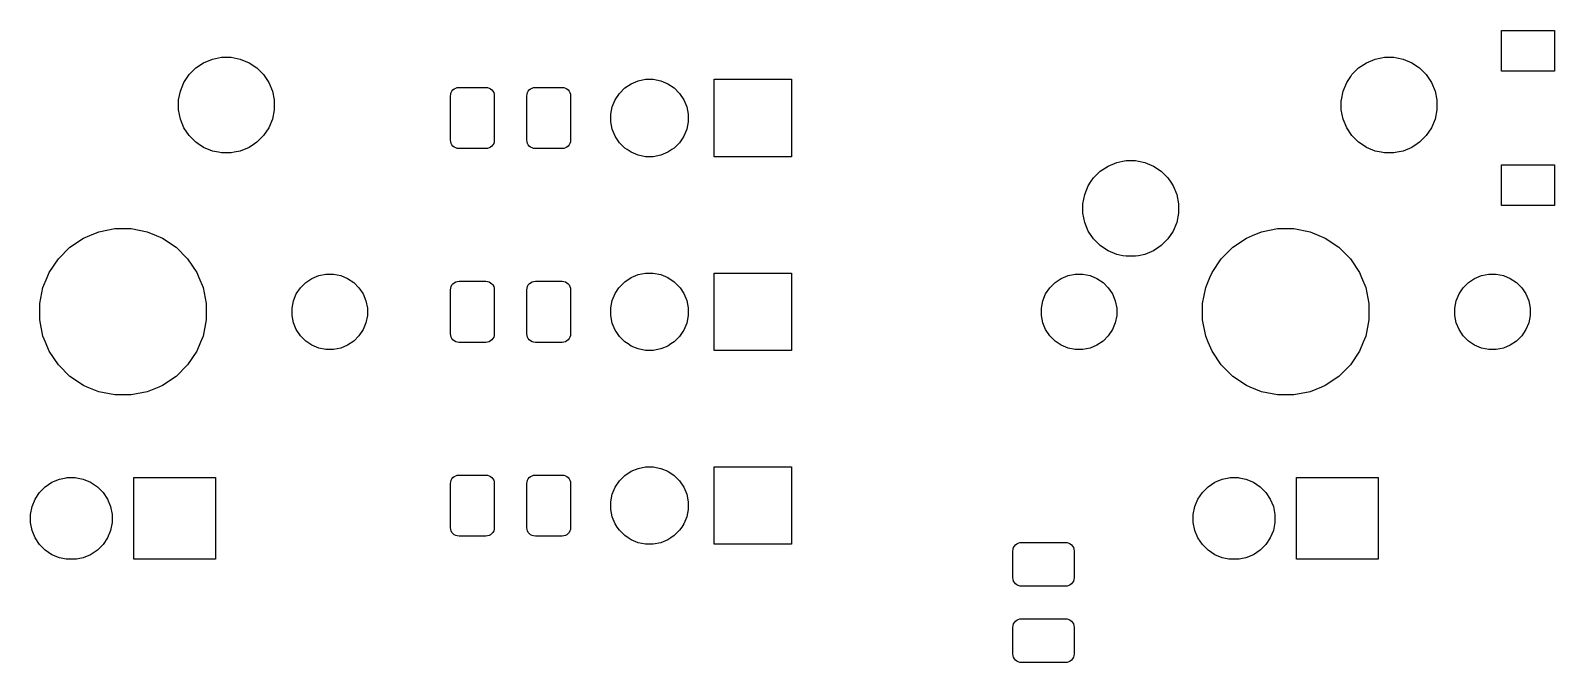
# Model space of a CAD drawing. Extents: x -9 to 373, y -109 to 9.
# Drawn here: x 335.86 to 373.32, y -8.62 to 6.91 of the extents above; entities that cross this region are included whole.
import ezdxf

# ---------------------------------------------------------------- set-up
doc = ezdxf.new("R2010")
doc.units = 0
doc.layers.add('BLACK', color=7, linetype='CONTINUOUS')

msp = doc.modelspace()

# ---------------------------------------------------------------- linework, layer by layer
at = {"layer": 'BLACK', "linetype": 'CONTINUOUS'}
for p, q in [((372.015, 5.9115), (372.015, 6.9135)), ((372.015, 6.9135), (373.317, 6.9135)), ((373.317, 6.9135), (373.317, 5.9115)), ((339.764, 5.82965), (339.928, 5.99346)), ((339.928, 5.99346), (340.12, 6.12216)), ((340.12, 6.12216), (340.334, 6.21081)), ((340.12, 6.12216), (340.12, 6.12216)), ((340.334, 6.21081), (340.486, 6.24094)), ((340.486, 6.24094), (340.562, 6.256)), ((340.562, 6.256), (340.793, 6.256)), ((340.793, 6.256), (340.869, 6.24094)), ((340.869, 6.24094), (341.021, 6.21081)), ((341.021, 6.21081), (341.235, 6.12216)), ((341.235, 6.12216), (341.235, 6.12216)), ((341.235, 6.12216), (341.427, 5.99346)), ((341.427, 5.99346), (341.591, 5.82965)), ((368.339, 5.82965), (368.503, 5.99346)), ((368.503, 5.99346), (368.695, 6.12216)), ((368.695, 6.12216), (368.909, 6.21081)), ((368.695, 6.12216), (368.695, 6.12216)), ((368.909, 6.21081), (369.061, 6.24094)), ((369.061, 6.24094), (369.137, 6.256)), ((369.137, 6.256), (369.368, 6.256)), ((369.368, 6.256), (369.444, 6.24094)), ((369.444, 6.24094), (369.596, 6.21081)), ((369.596, 6.21081), (369.81, 6.12216)), ((369.81, 6.12216), (369.81, 6.12216)), ((369.81, 6.12216), (370.002, 5.99346)), ((370.002, 5.99346), (370.166, 5.82965)), ((339.547, 5.42303), (339.635, 5.63704)), ((339.635, 5.63704), (339.734, 5.78479)), ((339.734, 5.78479), (339.764, 5.82965)), ((341.591, 5.82965), (341.621, 5.78479)), ((341.621, 5.78479), (341.72, 5.63704)), ((341.72, 5.63704), (341.808, 5.42303)), ((350.625, 5.60527), (350.798, 5.67695)), ((350.798, 5.67695), (350.982, 5.7135)), ((350.982, 5.7135), (351.169, 5.7135)), ((351.169, 5.7135), (351.353, 5.67695)), ((351.353, 5.67695), (351.526, 5.60527)), ((352.665, 3.8115), (352.665, 5.7135)), ((352.665, 5.7135), (354.567, 5.7135)), ((354.567, 5.7135), (354.567, 3.8115)), ((368.122, 5.42303), (368.21, 5.63704)), ((368.21, 5.63704), (368.309, 5.78479)), ((368.309, 5.78479), (368.339, 5.82965)), ((370.166, 5.82965), (370.196, 5.78479)), ((370.196, 5.78479), (370.295, 5.63704)), ((370.295, 5.63704), (370.383, 5.42303)), ((373.317, 5.9115), (372.015, 5.9115)), ((339.505, 5.21297), (339.547, 5.42302)), ((339.547, 5.42302), (339.547, 5.42303)), ((341.808, 5.42303), (341.808, 5.42302)), ((341.808, 5.42302), (341.85, 5.21297)), ((346.186, 5.30061), (346.191, 5.34697)), ((346.186, 4.22439), (346.186, 5.30061)), ((346.191, 5.34697), (346.203, 5.38564)), ((346.203, 5.38564), (346.222, 5.42128)), ((346.222, 5.42128), (346.247, 5.45252)), ((346.247, 5.45252), (346.279, 5.47815)), ((346.279, 5.47815), (346.314, 5.4972)), ((346.314, 5.4972), (346.353, 5.50894)), ((346.353, 5.50894), (346.399, 5.5135)), ((346.399, 5.5135), (347.051, 5.5135)), ((347.051, 5.5135), (347.097, 5.50894)), ((347.097, 5.50894), (347.136, 5.4972)), ((347.136, 5.4972), (347.171, 5.47815)), ((347.171, 5.47815), (347.203, 5.45252)), ((347.203, 5.45252), (347.228, 5.42128)), ((347.228, 5.42128), (347.247, 5.38564)), ((347.247, 5.38564), (347.259, 5.34697)), ((347.259, 5.34697), (347.263, 5.30061)), ((347.263, 5.30061), (347.263, 4.22439)), ((348.061, 5.30061), (348.066, 5.34697)), ((348.061, 4.22439), (348.061, 5.30061)), ((348.066, 5.34697), (348.078, 5.38564)), ((348.078, 5.38564), (348.097, 5.42128)), ((348.097, 5.42128), (348.122, 5.45252)), ((348.122, 5.45252), (348.154, 5.47815)), ((348.154, 5.47815), (348.189, 5.4972)), ((348.189, 5.4972), (348.228, 5.50894)), ((348.228, 5.50894), (348.274, 5.5135)), ((348.274, 5.5135), (348.926, 5.5135)), ((348.926, 5.5135), (348.972, 5.50894)), ((348.972, 5.50894), (349.011, 5.4972)), ((349.011, 5.4972), (349.046, 5.47815)), ((349.046, 5.47815), (349.078, 5.45252)), ((349.078, 5.45252), (349.103, 5.42128)), ((349.103, 5.42128), (349.122, 5.38564)), ((349.122, 5.38564), (349.134, 5.34697)), ((349.134, 5.34697), (349.138, 5.30061)), ((349.138, 5.30061), (349.138, 4.22439)), ((350.233, 5.21297), (350.337, 5.36872)), ((350.337, 5.36873), (350.469, 5.50119)), ((350.337, 5.36872), (350.337, 5.36873)), ((350.469, 5.50119), (350.625, 5.60527)), ((350.625, 5.60527), (350.625, 5.60527)), ((351.526, 5.60527), (351.526, 5.60527)), ((351.526, 5.60527), (351.682, 5.50119)), ((351.682, 5.50119), (351.814, 5.36873)), ((351.814, 5.36873), (351.814, 5.36872)), ((351.814, 5.36872), (351.918, 5.21297)), ((368.08, 5.21297), (368.122, 5.42302)), ((368.122, 5.42302), (368.122, 5.42303)), ((370.383, 5.42303), (370.383, 5.42302)), ((370.383, 5.42302), (370.425, 5.21297)), ((339.501, 5.19583), (339.505, 5.21297)), ((339.501, 4.96417), (339.501, 5.19583)), ((339.547, 4.73697), (339.501, 4.96417)), ((341.853, 4.96417), (341.808, 4.73697)), ((341.85, 5.21297), (341.853, 5.19583)), ((341.853, 5.19583), (341.853, 4.96417)), ((350.125, 4.85617), (350.161, 5.03989)), ((350.161, 5.03989), (350.233, 5.21297)), ((351.918, 5.21297), (351.99, 5.03989)), ((351.99, 5.03989), (352.027, 4.85617)), ((368.077, 5.19583), (368.08, 5.21297)), ((368.077, 4.96417), (368.077, 5.19583)), ((368.122, 4.73697), (368.077, 4.96417)), ((370.428, 4.96417), (370.383, 4.73697)), ((370.425, 5.21297), (370.428, 5.19583)), ((370.428, 5.19583), (370.428, 4.96417)), ((339.635, 4.52295), (339.547, 4.73697)), ((339.764, 4.33035), (339.635, 4.52295)), ((339.635, 4.52295), (339.635, 4.52295)), ((341.72, 4.52295), (341.591, 4.33035)), ((341.808, 4.73697), (341.72, 4.52295)), ((341.72, 4.52295), (341.72, 4.52295)), ((350.125, 4.66883), (350.125, 4.85617)), ((350.161, 4.4851), (350.125, 4.66883)), ((352.027, 4.66883), (351.99, 4.4851)), ((352.027, 4.85617), (352.027, 4.66883)), ((368.21, 4.52295), (368.122, 4.73697)), ((368.339, 4.33035), (368.21, 4.52295)), ((368.21, 4.52295), (368.21, 4.52295)), ((370.295, 4.52295), (370.166, 4.33035)), ((370.383, 4.73697), (370.295, 4.52295)), ((370.295, 4.52295), (370.295, 4.52295)), ((339.928, 4.16654), (339.764, 4.33035)), ((339.988, 4.12626), (339.928, 4.16654)), ((340.12, 4.03784), (339.988, 4.12626)), ((341.367, 4.12626), (341.235, 4.03784)), ((341.427, 4.16654), (341.367, 4.12626)), ((341.591, 4.33035), (341.427, 4.16654)), ((346.191, 4.17803), (346.186, 4.22439)), ((346.203, 4.13936), (346.191, 4.17803)), ((346.222, 4.10372), (346.203, 4.13936)), ((347.247, 4.13936), (347.228, 4.10372)), ((347.259, 4.17803), (347.247, 4.13936)), ((347.263, 4.22439), (347.259, 4.17803)), ((348.066, 4.17803), (348.061, 4.22439)), ((348.078, 4.13936), (348.066, 4.17803)), ((348.097, 4.10372), (348.078, 4.13936)), ((349.122, 4.13936), (349.103, 4.10372)), ((349.134, 4.17803), (349.122, 4.13936)), ((349.138, 4.22439), (349.134, 4.17803)), ((350.233, 4.31203), (350.161, 4.4851)), ((350.272, 4.25413), (350.233, 4.31203)), ((350.337, 4.15627), (350.272, 4.25413)), ((350.469, 4.02381), (350.337, 4.15627)), ((351.814, 4.15627), (351.682, 4.02381)), ((351.88, 4.25413), (351.814, 4.15627)), ((351.918, 4.31203), (351.88, 4.25413)), ((351.99, 4.4851), (351.918, 4.31203)), ((368.503, 4.16654), (368.339, 4.33035)), ((368.563, 4.12626), (368.503, 4.16654)), ((368.695, 4.03784), (368.563, 4.12626)), ((369.942, 4.12626), (369.81, 4.03784)), ((370.002, 4.16654), (369.942, 4.12626)), ((370.166, 4.33035), (370.002, 4.16654)), ((340.334, 3.94919), (340.12, 4.03784)), ((340.483, 3.91973), (340.334, 3.94919)), ((340.562, 3.904), (340.483, 3.91973)), ((340.793, 3.904), (340.562, 3.904)), ((340.872, 3.91973), (340.793, 3.904)), ((341.021, 3.94919), (340.872, 3.91973)), ((341.235, 4.03784), (341.021, 3.94919)), ((346.247, 4.07248), (346.222, 4.10372)), ((346.279, 4.04685), (346.247, 4.07248)), ((346.314, 4.0278), (346.279, 4.04685)), ((346.353, 4.01607), (346.314, 4.0278)), ((346.399, 4.0115), (346.353, 4.01607)), ((347.051, 4.0115), (346.399, 4.0115)), ((347.097, 4.01607), (347.051, 4.0115)), ((347.136, 4.0278), (347.097, 4.01607)), ((347.171, 4.04685), (347.136, 4.0278)), ((347.203, 4.07248), (347.171, 4.04685)), ((347.228, 4.10372), (347.203, 4.07248)), ((348.122, 4.07248), (348.097, 4.10372)), ((348.154, 4.04685), (348.122, 4.07248)), ((348.189, 4.0278), (348.154, 4.04685)), ((348.228, 4.01607), (348.189, 4.0278)), ((348.274, 4.0115), (348.228, 4.01607)), ((348.926, 4.0115), (348.274, 4.0115)), ((348.972, 4.01607), (348.926, 4.0115)), ((349.011, 4.0278), (348.972, 4.01607)), ((349.046, 4.04685), (349.011, 4.0278)), ((349.078, 4.07248), (349.046, 4.04685)), ((349.103, 4.10372), (349.078, 4.07248)), ((350.528, 3.98487), (350.469, 4.02381)), ((350.625, 3.91973), (350.528, 3.98487)), ((350.798, 3.84805), (350.625, 3.91973)), ((350.982, 3.8115), (350.798, 3.84805)), ((351.169, 3.8115), (350.982, 3.8115)), ((351.353, 3.84805), (351.169, 3.8115)), ((351.526, 3.91973), (351.353, 3.84805)), ((351.624, 3.98487), (351.526, 3.91973)), ((351.682, 4.02381), (351.624, 3.98487)), ((354.567, 3.8115), (352.665, 3.8115)), ((368.909, 3.94919), (368.695, 4.03784)), ((369.058, 3.91973), (368.909, 3.94919)), ((369.137, 3.904), (369.058, 3.91973)), ((369.368, 3.904), (369.137, 3.904)), ((369.447, 3.91973), (369.368, 3.904)), ((369.596, 3.94919), (369.447, 3.91973)), ((369.81, 4.03784), (369.596, 3.94919)), ((361.989, 3.28965), (362.153, 3.45346)), ((362.153, 3.45346), (362.345, 3.58216)), ((362.345, 3.58216), (362.559, 3.67081)), ((362.345, 3.58216), (362.345, 3.58216)), ((362.559, 3.67081), (362.711, 3.70094)), ((362.711, 3.70094), (362.787, 3.716)), ((362.787, 3.716), (363.018, 3.716)), ((363.018, 3.716), (363.094, 3.70094)), ((363.094, 3.70094), (363.246, 3.67081)), ((363.246, 3.67081), (363.46, 3.58216)), ((363.46, 3.58216), (363.46, 3.58216)), ((363.46, 3.58216), (363.652, 3.45346)), ((363.652, 3.45346), (363.816, 3.28965)), ((372.015, 2.6115), (372.015, 3.6135)), ((372.015, 3.6135), (373.317, 3.6135)), ((373.317, 3.6135), (373.317, 2.6115)), ((361.772, 2.88303), (361.86, 3.09705)), ((361.86, 3.09705), (361.917, 3.1823)), ((361.917, 3.1823), (361.989, 3.28965)), ((363.816, 3.28965), (363.888, 3.1823)), ((363.888, 3.1823), (363.945, 3.09705)), ((363.945, 3.09705), (364.033, 2.88303)), ((361.726, 2.65583), (361.772, 2.88303)), ((361.726, 2.42417), (361.726, 2.65583)), ((364.033, 2.88303), (364.078, 2.65583)), ((364.078, 2.65583), (364.078, 2.42417)), ((361.772, 2.19697), (361.726, 2.42417)), ((364.078, 2.42417), (364.033, 2.19697)), ((373.317, 2.6115), (372.015, 2.6115)), ((337.169, 1.81217), (337.323, 1.87602)), ((337.323, 1.87602), (337.541, 1.96632)), ((337.541, 1.96632), (337.936, 2.0449)), ((337.936, 2.0449), (338.339, 2.0449)), ((338.339, 2.0449), (338.734, 1.96632)), ((338.734, 1.96632), (338.952, 1.87602)), ((338.952, 1.87602), (339.106, 1.81217)), ((361.86, 1.98295), (361.772, 2.19697)), ((361.989, 1.79035), (361.86, 1.98295)), ((361.86, 1.98295), (361.86, 1.98295)), ((363.945, 1.98295), (363.816, 1.79035)), ((364.033, 2.19697), (363.945, 1.98295)), ((363.945, 1.98295), (363.945, 1.98295)), ((365.744, 1.81217), (365.898, 1.87602)), ((365.898, 1.87602), (366.116, 1.96632)), ((366.116, 1.96632), (366.511, 2.0449)), ((366.511, 2.0449), (366.914, 2.0449)), ((366.914, 2.0449), (367.309, 1.96632)), ((367.309, 1.96632), (367.527, 1.87602)), ((367.527, 1.87602), (367.681, 1.81217)), ((336.549, 1.30355), (336.834, 1.58838)), ((336.834, 1.58838), (337.169, 1.81217)), ((339.106, 1.81217), (339.441, 1.58838)), ((339.441, 1.58838), (339.726, 1.30355)), ((362.153, 1.62654), (361.989, 1.79035)), ((362.21, 1.58838), (362.153, 1.62654)), ((362.345, 1.49784), (362.21, 1.58838)), ((363.595, 1.58838), (363.46, 1.49784)), ((363.652, 1.62654), (363.595, 1.58838)), ((363.816, 1.79035), (363.652, 1.62654)), ((365.124, 1.30355), (365.409, 1.58838)), ((365.409, 1.58838), (365.744, 1.81217)), ((367.681, 1.81217), (368.016, 1.58838)), ((368.016, 1.58838), (368.301, 1.30355)), ((336.325, 0.96862), (336.549, 1.30355)), ((339.726, 1.30355), (339.95, 0.96862)), ((362.559, 1.40919), (362.345, 1.49784)), ((362.711, 1.37906), (362.559, 1.40919)), ((362.787, 1.364), (362.711, 1.37906)), ((363.018, 1.364), (362.787, 1.364)), ((363.094, 1.37906), (363.018, 1.364)), ((363.246, 1.40919), (363.094, 1.37906)), ((363.46, 1.49784), (363.246, 1.40919)), ((364.9, 0.96862), (365.124, 1.30355)), ((368.301, 1.30355), (368.525, 0.96862)), ((336.171, 0.59647), (336.273, 0.84277)), ((336.273, 0.84277), (336.325, 0.96862)), ((339.95, 0.96862), (340.002, 0.84277)), ((340.002, 0.84277), (340.104, 0.59647)), ((342.627, 0.71927), (342.779, 0.82061)), ((342.779, 0.82061), (342.947, 0.89041)), ((342.947, 0.89041), (343.126, 0.926)), ((343.126, 0.926), (343.309, 0.926)), ((343.309, 0.926), (343.488, 0.89041)), ((343.488, 0.89041), (343.656, 0.82061)), ((343.656, 0.82061), (343.808, 0.71927)), ((346.353, 0.74643), (346.399, 0.751)), ((346.399, 0.751), (347.051, 0.751)), ((347.051, 0.751), (347.097, 0.74643)), ((348.228, 0.74643), (348.274, 0.751)), ((348.274, 0.751), (348.926, 0.751)), ((348.926, 0.751), (348.972, 0.74643)), ((350.469, 0.73869), (350.625, 0.84276)), ((350.625, 0.84277), (350.798, 0.91445)), ((350.625, 0.84276), (350.625, 0.84277)), ((350.798, 0.91445), (350.982, 0.951)), ((350.982, 0.951), (351.169, 0.951)), ((351.169, 0.951), (351.353, 0.91445)), ((351.353, 0.91445), (351.526, 0.84277)), ((351.526, 0.84277), (351.526, 0.84276)), ((351.526, 0.84276), (351.682, 0.73869)), ((352.665, -0.951), (352.665, 0.951)), ((352.665, 0.951), (354.567, 0.951)), ((354.567, 0.951), (354.567, -0.951)), ((361.042, 0.71927), (361.194, 0.82061)), ((361.194, 0.82061), (361.362, 0.89041)), ((361.362, 0.89041), (361.541, 0.926)), ((361.541, 0.926), (361.724, 0.926)), ((361.724, 0.926), (361.903, 0.89041)), ((361.903, 0.89041), (362.071, 0.82061)), ((362.071, 0.82061), (362.223, 0.71927)), ((364.746, 0.59647), (364.848, 0.84277)), ((364.848, 0.84277), (364.9, 0.96862)), ((368.525, 0.96862), (368.577, 0.84277)), ((368.577, 0.84277), (368.679, 0.59647)), ((371.202, 0.71927), (371.354, 0.82061)), ((371.354, 0.82061), (371.522, 0.89041)), ((371.522, 0.89041), (371.701, 0.926)), ((371.701, 0.926), (371.884, 0.926)), ((371.884, 0.926), (372.063, 0.89041)), ((372.063, 0.89041), (372.231, 0.82061)), ((372.231, 0.82061), (372.383, 0.71927)), ((336.093, 0.20141), (336.171, 0.59647)), ((340.104, 0.59647), (340.182, 0.20141)), ((342.327, 0.2701), (342.397, 0.43863)), ((342.397, 0.43863), (342.498, 0.59029)), ((342.498, 0.59029), (342.627, 0.71927)), ((343.808, 0.71927), (343.937, 0.59029)), ((343.937, 0.59029), (344.038, 0.43863)), ((344.038, 0.43863), (344.108, 0.2701)), ((346.186, 0.53811), (346.191, 0.58447)), ((346.186, -0.53811), (346.186, 0.53811)), ((346.191, 0.58447), (346.203, 0.62314)), ((346.203, 0.62314), (346.222, 0.65878)), ((346.222, 0.65878), (346.247, 0.69002)), ((346.247, 0.69002), (346.279, 0.71565)), ((346.279, 0.71565), (346.314, 0.7347)), ((346.314, 0.7347), (346.353, 0.74643)), ((347.097, 0.74643), (347.136, 0.7347)), ((347.136, 0.7347), (347.171, 0.71565)), ((347.171, 0.71565), (347.203, 0.69002)), ((347.203, 0.69002), (347.228, 0.65878)), ((347.228, 0.65878), (347.247, 0.62314)), ((347.247, 0.62314), (347.259, 0.58447)), ((347.259, 0.58447), (347.263, 0.53811)), ((347.263, 0.53811), (347.263, -0.53811)), ((348.061, 0.53811), (348.066, 0.58447)), ((348.061, -0.53811), (348.061, 0.53811)), ((348.066, 0.58447), (348.078, 0.62314)), ((348.078, 0.62314), (348.097, 0.65878)), ((348.097, 0.65878), (348.122, 0.69002)), ((348.122, 0.69002), (348.154, 0.71565)), ((348.154, 0.71565), (348.189, 0.7347)), ((348.189, 0.7347), (348.228, 0.74643)), ((348.972, 0.74643), (349.011, 0.7347)), ((349.011, 0.7347), (349.046, 0.71565)), ((349.046, 0.71565), (349.078, 0.69002)), ((349.078, 0.69002), (349.103, 0.65878)), ((349.103, 0.65878), (349.122, 0.62314)), ((349.122, 0.62314), (349.134, 0.58447)), ((349.134, 0.58447), (349.138, 0.53811)), ((349.138, 0.53811), (349.138, -0.53811)), ((350.161, 0.2774), (350.233, 0.45047)), ((350.233, 0.45047), (350.323, 0.58479)), ((350.323, 0.58479), (350.337, 0.60623)), ((350.337, 0.60623), (350.469, 0.73869)), ((351.682, 0.73869), (351.814, 0.60623)), ((351.814, 0.60623), (351.829, 0.58479)), ((351.829, 0.58479), (351.918, 0.45047)), ((351.918, 0.45047), (351.99, 0.2774)), ((360.742, 0.2701), (360.812, 0.43863)), ((360.812, 0.43863), (360.913, 0.59029)), ((360.913, 0.59029), (361.042, 0.71927)), ((362.223, 0.71927), (362.352, 0.59029)), ((362.352, 0.59029), (362.453, 0.43863)), ((362.453, 0.43863), (362.523, 0.2701)), ((364.668, 0.20141), (364.746, 0.59647)), ((368.679, 0.59647), (368.757, 0.20141)), ((370.902, 0.2701), (370.972, 0.43863)), ((370.972, 0.43863), (371.073, 0.59029)), ((371.073, 0.59029), (371.202, 0.71927)), ((372.383, 0.71927), (372.512, 0.59029)), ((372.512, 0.59029), (372.613, 0.43863)), ((372.613, 0.43863), (372.683, 0.2701)), ((336.093, -0.20141), (336.093, 0.20141)), ((340.182, 0.20141), (340.182, -0.20141)), ((342.291, 0.0912), (342.327, 0.2701)), ((342.291, -0.0912), (342.291, 0.0912)), ((344.108, 0.2701), (344.143, 0.0912)), ((344.143, 0.0912), (344.143, -0.0912)), ((350.125, 0.09367), (350.161, 0.2774)), ((350.125, -0.09367), (350.125, 0.09367)), ((351.99, 0.2774), (352.027, 0.09367)), ((352.027, 0.09367), (352.027, -0.09367)), ((360.707, 0.0912), (360.742, 0.2701)), ((360.707, -0.0912), (360.707, 0.0912)), ((362.523, 0.2701), (362.558, 0.0912)), ((362.558, 0.0912), (362.558, -0.0912)), ((364.668, -0.20141), (364.668, 0.20141)), ((368.757, 0.20141), (368.757, -0.20141)), ((370.866, 0.0912), (370.902, 0.2701)), ((370.866, -0.0912), (370.866, 0.0912)), ((372.683, 0.2701), (372.719, 0.0912)), ((372.719, 0.0912), (372.719, -0.0912)), ((336.171, -0.59647), (336.093, -0.20141)), ((340.182, -0.20141), (340.104, -0.59647)), ((342.327, -0.2701), (342.291, -0.0912)), ((342.397, -0.43863), (342.327, -0.2701)), ((344.108, -0.2701), (344.038, -0.43863)), ((344.143, -0.0912), (344.108, -0.2701)), ((350.161, -0.2774), (350.125, -0.09367)), ((350.233, -0.45047), (350.161, -0.2774)), ((351.99, -0.2774), (351.918, -0.45047)), ((352.027, -0.09367), (351.99, -0.2774)), ((360.742, -0.2701), (360.707, -0.0912)), ((360.812, -0.43863), (360.742, -0.2701)), ((362.523, -0.2701), (362.453, -0.43863)), ((362.558, -0.0912), (362.523, -0.2701)), ((364.746, -0.59647), (364.668, -0.20141)), ((368.757, -0.20141), (368.679, -0.59647)), ((370.902, -0.2701), (370.866, -0.0912)), ((370.972, -0.43863), (370.902, -0.2701)), ((372.683, -0.2701), (372.613, -0.43863)), ((372.719, -0.0912), (372.683, -0.2701)), ((336.233, -0.74583), (336.171, -0.59647)), ((336.325, -0.96862), (336.233, -0.74583)), ((340.042, -0.74583), (339.95, -0.96862)), ((340.104, -0.59647), (340.042, -0.74583)), ((342.498, -0.59029), (342.397, -0.43863)), ((342.627, -0.71927), (342.498, -0.59029)), ((342.779, -0.82061), (342.627, -0.71927)), ((343.808, -0.71927), (343.656, -0.82061)), ((343.937, -0.59029), (343.808, -0.71927)), ((344.038, -0.43863), (343.937, -0.59029)), ((346.191, -0.58447), (346.186, -0.53811)), ((346.203, -0.62314), (346.191, -0.58447)), ((346.222, -0.65878), (346.203, -0.62314)), ((346.247, -0.69002), (346.222, -0.65878)), ((346.279, -0.71565), (346.247, -0.69002)), ((346.314, -0.7347), (346.279, -0.71565)), ((346.353, -0.74643), (346.314, -0.7347)), ((346.399, -0.751), (346.353, -0.74643)), ((347.097, -0.74643), (347.051, -0.751)), ((347.136, -0.7347), (347.097, -0.74643)), ((347.171, -0.71565), (347.136, -0.7347)), ((347.203, -0.69002), (347.171, -0.71565)), ((347.228, -0.65878), (347.203, -0.69002)), ((347.247, -0.62314), (347.228, -0.65878)), ((347.259, -0.58447), (347.247, -0.62314)), ((347.263, -0.53811), (347.259, -0.58447)), ((348.066, -0.58447), (348.061, -0.53811)), ((348.078, -0.62314), (348.066, -0.58447)), ((348.097, -0.65878), (348.078, -0.62314)), ((348.122, -0.69002), (348.097, -0.65878)), ((348.154, -0.71565), (348.122, -0.69002)), ((348.189, -0.7347), (348.154, -0.71565)), ((348.228, -0.74643), (348.189, -0.7347)), ((348.274, -0.751), (348.228, -0.74643)), ((348.972, -0.74643), (348.926, -0.751)), ((349.011, -0.7347), (348.972, -0.74643)), ((349.046, -0.71565), (349.011, -0.7347)), ((349.078, -0.69002), (349.046, -0.71565)), ((349.103, -0.65878), (349.078, -0.69002)), ((349.122, -0.62314), (349.103, -0.65878)), ((349.134, -0.58447), (349.122, -0.62314)), ((349.138, -0.53811), (349.134, -0.58447)), ((350.256, -0.485), (350.233, -0.45047)), ((350.337, -0.60623), (350.256, -0.485)), ((350.469, -0.73869), (350.337, -0.60623)), ((350.548, -0.79108), (350.469, -0.73869)), ((351.682, -0.73869), (351.603, -0.79108)), ((351.814, -0.60623), (351.682, -0.73869)), ((351.895, -0.485), (351.814, -0.60623)), ((351.918, -0.45047), (351.895, -0.485)), ((360.913, -0.59029), (360.812, -0.43863)), ((361.042, -0.71927), (360.913, -0.59029)), ((361.194, -0.82061), (361.042, -0.71927)), ((362.223, -0.71927), (362.071, -0.82061)), ((362.352, -0.59029), (362.223, -0.71927)), ((362.453, -0.43863), (362.352, -0.59029)), ((364.808, -0.74583), (364.746, -0.59647)), ((364.9, -0.96862), (364.808, -0.74583)), ((368.617, -0.74583), (368.525, -0.96862)), ((368.679, -0.59647), (368.617, -0.74583)), ((371.073, -0.59029), (370.972, -0.43863)), ((371.202, -0.71927), (371.073, -0.59029)), ((371.354, -0.82061), (371.202, -0.71927)), ((372.383, -0.71927), (372.231, -0.82061)), ((372.512, -0.59029), (372.383, -0.71927)), ((372.613, -0.43863), (372.512, -0.59029)), ((336.549, -1.30355), (336.325, -0.96862)), ((339.95, -0.96862), (339.726, -1.30355)), ((342.947, -0.89041), (342.779, -0.82061)), ((343.126, -0.926), (342.947, -0.89041)), ((343.309, -0.926), (343.126, -0.926)), ((343.488, -0.89041), (343.309, -0.926)), ((343.656, -0.82061), (343.488, -0.89041)), ((347.051, -0.751), (346.399, -0.751)), ((348.926, -0.751), (348.274, -0.751)), ((350.625, -0.84277), (350.548, -0.79108)), ((350.798, -0.91445), (350.625, -0.84277)), ((350.982, -0.951), (350.798, -0.91445)), ((351.169, -0.951), (350.982, -0.951)), ((351.353, -0.91445), (351.169, -0.951)), ((351.526, -0.84277), (351.353, -0.91445)), ((351.603, -0.79108), (351.526, -0.84277)), ((354.567, -0.951), (352.665, -0.951)), ((361.362, -0.89041), (361.194, -0.82061)), ((361.541, -0.926), (361.362, -0.89041)), ((361.724, -0.926), (361.541, -0.926)), ((361.903, -0.89041), (361.724, -0.926)), ((362.071, -0.82061), (361.903, -0.89041)), ((365.124, -1.30355), (364.9, -0.96862)), ((368.525, -0.96862), (368.301, -1.30355)), ((371.522, -0.89041), (371.354, -0.82061)), ((371.701, -0.926), (371.522, -0.89041)), ((371.884, -0.926), (371.701, -0.926)), ((372.063, -0.89041), (371.884, -0.926)), ((372.231, -0.82061), (372.063, -0.89041)), ((336.834, -1.58838), (336.549, -1.30355)), ((339.726, -1.30355), (339.441, -1.58838)), ((365.409, -1.58838), (365.124, -1.30355)), ((368.301, -1.30355), (368.016, -1.58838)), ((337.169, -1.81217), (336.834, -1.58838)), ((337.259, -1.8494), (337.169, -1.81217)), ((337.541, -1.96632), (337.259, -1.8494)), ((339.016, -1.8494), (338.734, -1.96632)), ((339.106, -1.81217), (339.016, -1.8494)), ((339.441, -1.58838), (339.106, -1.81217)), ((365.744, -1.81217), (365.409, -1.58838)), ((365.834, -1.8494), (365.744, -1.81217)), ((366.116, -1.96632), (365.834, -1.8494)), ((367.591, -1.8494), (367.309, -1.96632)), ((367.681, -1.81217), (367.591, -1.8494)), ((368.016, -1.58838), (367.681, -1.81217)), ((337.936, -2.0449), (337.541, -1.96632)), ((338.339, -2.0449), (337.936, -2.0449)), ((338.734, -1.96632), (338.339, -2.0449)), ((366.511, -2.0449), (366.116, -1.96632)), ((366.914, -2.0449), (366.511, -2.0449)), ((367.309, -1.96632), (366.914, -2.0449)), ((336.392, -4.19071), (336.575, -4.11506)), ((336.575, -4.11506), (336.741, -4.08199)), ((336.741, -4.08199), (336.769, -4.0765)), ((336.769, -4.0765), (336.966, -4.0765)), ((336.966, -4.0765), (336.994, -4.08199)), ((336.994, -4.08199), (337.16, -4.11506)), ((337.16, -4.11506), (337.343, -4.19071)), ((338.404, -6.0835), (338.404, -4.0765)), ((338.404, -4.0765), (340.411, -4.0765)), ((340.411, -4.0765), (340.411, -6.0835)), ((346.203, -4.13936), (346.222, -4.10372)), ((346.222, -4.10372), (346.247, -4.07248)), ((346.247, -4.07248), (346.279, -4.04685)), ((346.279, -4.04685), (346.314, -4.0278)), ((346.314, -4.0278), (346.353, -4.01607)), ((346.353, -4.01607), (346.399, -4.0115)), ((346.399, -4.0115), (347.051, -4.0115)), ((347.051, -4.0115), (347.097, -4.01607)), ((347.097, -4.01607), (347.136, -4.0278)), ((347.136, -4.0278), (347.171, -4.04685)), ((347.171, -4.04685), (347.203, -4.07248)), ((347.203, -4.07248), (347.228, -4.10372)), ((347.228, -4.10372), (347.247, -4.13936)), ((348.078, -4.13936), (348.097, -4.10372)), ((348.097, -4.10372), (348.122, -4.07248)), ((348.122, -4.07248), (348.154, -4.04685)), ((348.154, -4.04685), (348.189, -4.0278)), ((348.189, -4.0278), (348.228, -4.01607)), ((348.228, -4.01607), (348.274, -4.0115)), ((348.274, -4.0115), (348.926, -4.0115)), ((348.926, -4.0115), (348.972, -4.01607)), ((348.972, -4.01607), (349.011, -4.0278)), ((349.011, -4.0278), (349.046, -4.04685)), ((349.046, -4.04685), (349.078, -4.07248)), ((349.078, -4.07248), (349.103, -4.10372)), ((349.103, -4.10372), (349.122, -4.13936)), ((350.337, -4.15627), (350.469, -4.02381)), ((350.469, -4.02381), (350.625, -3.91973)), ((350.625, -3.91973), (350.798, -3.84805)), ((350.625, -3.91973), (350.625, -3.91973)), ((350.798, -3.84805), (350.982, -3.8115)), ((350.982, -3.8115), (351.169, -3.8115)), ((351.169, -3.8115), (351.353, -3.84805)), ((351.353, -3.84805), (351.526, -3.91973)), ((351.526, -3.91973), (351.526, -3.91973)), ((351.526, -3.91973), (351.682, -4.02381)), ((351.682, -4.02381), (351.814, -4.15627)), ((352.665, -5.7135), (352.665, -3.8115)), ((352.665, -3.8115), (354.567, -3.8115)), ((354.567, -3.8115), (354.567, -5.7135)), ((364.967, -4.19071), (365.15, -4.11506)), ((365.15, -4.11506), (365.316, -4.08199)), ((365.316, -4.08199), (365.344, -4.0765)), ((365.344, -4.0765), (365.541, -4.0765)), ((365.541, -4.0765), (365.569, -4.08199)), ((365.569, -4.08199), (365.735, -4.11506)), ((365.735, -4.11506), (365.918, -4.19071)), ((366.979, -6.0835), (366.979, -4.0765)), ((366.979, -4.0765), (368.986, -4.0765)), ((368.986, -4.0765), (368.986, -6.0835)), ((335.978, -4.60466), (336.088, -4.44031)), ((336.088, -4.44031), (336.228, -4.30053)), ((336.228, -4.30053), (336.392, -4.19071)), ((337.343, -4.19071), (337.507, -4.30053)), ((337.507, -4.30053), (337.647, -4.44031)), ((337.647, -4.44031), (337.757, -4.60466)), ((346.186, -4.22439), (346.191, -4.17803)), ((346.186, -5.30061), (346.186, -4.22439)), ((346.191, -4.17803), (346.203, -4.13936)), ((347.247, -4.13936), (347.259, -4.17803)), ((347.259, -4.17803), (347.263, -4.22439)), ((347.263, -4.22439), (347.263, -5.30061)), ((348.061, -4.22439), (348.066, -4.17803)), ((348.061, -5.30061), (348.061, -4.22439)), ((348.066, -4.17803), (348.078, -4.13936)), ((349.122, -4.13936), (349.134, -4.17803)), ((349.134, -4.17803), (349.138, -4.22439)), ((349.138, -4.22439), (349.138, -5.30061)), ((350.125, -4.66883), (350.161, -4.4851)), ((350.161, -4.4851), (350.233, -4.31203)), ((350.233, -4.31203), (350.337, -4.15627)), ((350.337, -4.15627), (350.337, -4.15627)), ((351.814, -4.15627), (351.814, -4.15627)), ((351.814, -4.15627), (351.918, -4.31203)), ((351.918, -4.31203), (351.99, -4.4851)), ((351.99, -4.4851), (352.027, -4.66883)), ((364.553, -4.60466), (364.663, -4.44031)), ((364.663, -4.44031), (364.803, -4.30053)), ((364.803, -4.30053), (364.967, -4.19071)), ((365.918, -4.19071), (366.082, -4.30053)), ((366.082, -4.30053), (366.222, -4.44031)), ((366.222, -4.44031), (366.332, -4.60466)), ((335.864, -4.98116), (335.903, -4.78729)), ((335.903, -4.78729), (335.978, -4.60466)), ((337.757, -4.60466), (337.832, -4.78729)), ((337.832, -4.78729), (337.871, -4.98116)), ((350.125, -4.85617), (350.125, -4.66883)), ((350.161, -5.03989), (350.125, -4.85617)), ((352.027, -4.85617), (351.99, -5.03989)), ((352.027, -4.66883), (352.027, -4.85617)), ((364.439, -4.98116), (364.478, -4.78729)), ((364.478, -4.78729), (364.553, -4.60466)), ((366.332, -4.60466), (366.407, -4.78729)), ((366.407, -4.78729), (366.446, -4.98116)), ((335.864, -5.17884), (335.864, -4.98116)), ((335.903, -5.37271), (335.864, -5.17884)), ((337.871, -5.17884), (337.832, -5.37271)), ((337.871, -4.98116), (337.871, -5.17884)), ((350.233, -5.21297), (350.161, -5.03989)), ((350.285, -5.29032), (350.233, -5.21297)), ((351.918, -5.21297), (351.867, -5.29032)), ((351.99, -5.03989), (351.918, -5.21297)), ((364.439, -5.17884), (364.439, -4.98116)), ((364.478, -5.37271), (364.439, -5.17884)), ((366.446, -5.17884), (366.407, -5.37271)), ((366.446, -4.98116), (366.446, -5.17884)), ((335.978, -5.55534), (335.903, -5.37271)), ((336.088, -5.71969), (335.978, -5.55534)), ((337.757, -5.55534), (337.647, -5.71969)), ((337.832, -5.37271), (337.757, -5.55534)), ((346.191, -5.34697), (346.186, -5.30061)), ((346.203, -5.38564), (346.191, -5.34697)), ((346.222, -5.42128), (346.203, -5.38564)), ((346.247, -5.45252), (346.222, -5.42128)), ((346.279, -5.47815), (346.247, -5.45252)), ((346.314, -5.4972), (346.279, -5.47815)), ((346.353, -5.50894), (346.314, -5.4972)), ((346.399, -5.5135), (346.353, -5.50894)), ((347.051, -5.5135), (346.399, -5.5135)), ((347.097, -5.50894), (347.051, -5.5135)), ((347.136, -5.4972), (347.097, -5.50894)), ((347.171, -5.47815), (347.136, -5.4972)), ((347.203, -5.45252), (347.171, -5.47815)), ((347.228, -5.42128), (347.203, -5.45252)), ((347.247, -5.38564), (347.228, -5.42128)), ((347.259, -5.34697), (347.247, -5.38564)), ((347.263, -5.30061), (347.259, -5.34697)), ((348.066, -5.34697), (348.061, -5.30061)), ((348.078, -5.38564), (348.066, -5.34697)), ((348.097, -5.42128), (348.078, -5.38564)), ((348.122, -5.45252), (348.097, -5.42128)), ((348.154, -5.47815), (348.122, -5.45252)), ((348.189, -5.4972), (348.154, -5.47815)), ((348.228, -5.50894), (348.189, -5.4972)), ((348.274, -5.5135), (348.228, -5.50894)), ((348.926, -5.5135), (348.274, -5.5135)), ((348.972, -5.50894), (348.926, -5.5135)), ((349.011, -5.4972), (348.972, -5.50894)), ((349.046, -5.47815), (349.011, -5.4972)), ((349.078, -5.45252), (349.046, -5.47815)), ((349.103, -5.42128), (349.078, -5.45252)), ((349.122, -5.38564), (349.103, -5.42128)), ((349.134, -5.34697), (349.122, -5.38564)), ((349.138, -5.30061), (349.134, -5.34697)), ((350.337, -5.36873), (350.285, -5.29032)), ((350.469, -5.50119), (350.337, -5.36873)), ((350.548, -5.55358), (350.469, -5.50119)), ((350.625, -5.60527), (350.548, -5.55358)), ((350.798, -5.67695), (350.625, -5.60527)), ((351.526, -5.60527), (351.353, -5.67695)), ((351.603, -5.55358), (351.526, -5.60527)), ((351.682, -5.50119), (351.603, -5.55358)), ((351.814, -5.36873), (351.682, -5.50119)), ((351.867, -5.29032), (351.814, -5.36873)), ((364.553, -5.55534), (364.478, -5.37271)), ((364.663, -5.71969), (364.553, -5.55534)), ((366.332, -5.55534), (366.222, -5.71969)), ((366.407, -5.37271), (366.332, -5.55534)), ((336.228, -5.85947), (336.088, -5.71969)), ((336.392, -5.96929), (336.228, -5.85947)), ((336.575, -6.04494), (336.392, -5.96929)), ((337.343, -5.96929), (337.16, -6.04494)), ((337.507, -5.85947), (337.343, -5.96929)), ((337.647, -5.71969), (337.507, -5.85947)), ((350.982, -5.7135), (350.798, -5.67695)), ((351.169, -5.7135), (350.982, -5.7135)), ((351.353, -5.67695), (351.169, -5.7135)), ((354.567, -5.7135), (352.665, -5.7135)), ((360.008, -5.88064), (360.013, -5.83428)), ((360.008, -6.53186), (360.008, -5.88064)), ((360.013, -5.83428), (360.025, -5.79561)), ((360.025, -5.79561), (360.044, -5.75997)), ((360.044, -5.75997), (360.069, -5.72873)), ((360.069, -5.72873), (360.101, -5.7031)), ((360.101, -5.7031), (360.136, -5.68405)), ((360.136, -5.68405), (360.175, -5.67231)), ((360.175, -5.67231), (360.221, -5.66775)), ((360.221, -5.66775), (361.297, -5.66775)), ((361.297, -5.66775), (361.344, -5.67231)), ((361.344, -5.67231), (361.383, -5.68405)), ((361.383, -5.68405), (361.418, -5.7031)), ((361.418, -5.7031), (361.449, -5.72873)), ((361.449, -5.72873), (361.475, -5.75997)), ((361.475, -5.75997), (361.494, -5.79561)), ((361.494, -5.79561), (361.506, -5.83428)), ((361.506, -5.83428), (361.51, -5.88064)), ((361.51, -5.88064), (361.51, -6.53186)), ((364.803, -5.85947), (364.663, -5.71969)), ((364.967, -5.96929), (364.803, -5.85947)), ((365.15, -6.04494), (364.967, -5.96929)), ((365.918, -5.96929), (365.735, -6.04494)), ((366.082, -5.85947), (365.918, -5.96929)), ((366.222, -5.71969), (366.082, -5.85947)), ((336.741, -6.07801), (336.575, -6.04494)), ((336.769, -6.0835), (336.741, -6.07801)), ((336.966, -6.0835), (336.769, -6.0835)), ((336.994, -6.07801), (336.966, -6.0835)), ((337.16, -6.04494), (336.994, -6.07801)), ((340.411, -6.0835), (338.404, -6.0835)), ((365.316, -6.07801), (365.15, -6.04494)), ((365.344, -6.0835), (365.316, -6.07801)), ((365.541, -6.0835), (365.344, -6.0835)), ((365.569, -6.07801), (365.541, -6.0835)), ((365.735, -6.04494), (365.569, -6.07801)), ((368.986, -6.0835), (366.979, -6.0835)), ((360.013, -6.57822), (360.008, -6.53186)), ((360.025, -6.61689), (360.013, -6.57822)), ((360.044, -6.65253), (360.025, -6.61689)), ((360.069, -6.68377), (360.044, -6.65253)), ((360.101, -6.7094), (360.069, -6.68377)), ((360.136, -6.72845), (360.101, -6.7094)), ((360.175, -6.74018), (360.136, -6.72845)), ((360.221, -6.74475), (360.175, -6.74018)), ((361.344, -6.74018), (361.297, -6.74475)), ((361.383, -6.72845), (361.344, -6.74018)), ((361.418, -6.7094), (361.383, -6.72845)), ((361.449, -6.68377), (361.418, -6.7094)), ((361.475, -6.65253), (361.449, -6.68377)), ((361.494, -6.61689), (361.475, -6.65253)), ((361.506, -6.57822), (361.494, -6.61689)), ((361.51, -6.53186), (361.506, -6.57822)), ((361.297, -6.74475), (360.221, -6.74475)), ((360.008, -7.75564), (360.013, -7.70928)), ((360.008, -8.40686), (360.008, -7.75564)), ((360.013, -7.70928), (360.025, -7.67061)), ((360.025, -7.67061), (360.044, -7.63497)), ((360.044, -7.63497), (360.069, -7.60373)), ((360.069, -7.60373), (360.101, -7.5781)), ((360.101, -7.5781), (360.136, -7.55905)), ((360.136, -7.55905), (360.175, -7.54731)), ((360.175, -7.54731), (360.221, -7.54275)), ((360.221, -7.54275), (361.297, -7.54275)), ((361.297, -7.54275), (361.344, -7.54731)), ((361.344, -7.54731), (361.383, -7.55905)), ((361.383, -7.55905), (361.418, -7.5781)), ((361.418, -7.5781), (361.449, -7.60373)), ((361.449, -7.60373), (361.475, -7.63497)), ((361.475, -7.63497), (361.494, -7.67061)), ((361.494, -7.67061), (361.506, -7.70928)), ((361.506, -7.70928), (361.51, -7.75564)), ((361.51, -7.75564), (361.51, -8.40686)), ((360.013, -8.45322), (360.008, -8.40686)), ((360.025, -8.49189), (360.013, -8.45322)), ((360.044, -8.52753), (360.025, -8.49189)), ((360.069, -8.55877), (360.044, -8.52753)), ((360.101, -8.5844), (360.069, -8.55877)), ((360.136, -8.60345), (360.101, -8.5844)), ((360.175, -8.61519), (360.136, -8.60345)), ((361.383, -8.60345), (361.344, -8.61519)), ((361.418, -8.5844), (361.383, -8.60345)), ((361.449, -8.55877), (361.418, -8.5844)), ((361.475, -8.52753), (361.449, -8.55877)), ((361.494, -8.49189), (361.475, -8.52753)), ((361.506, -8.45322), (361.494, -8.49189)), ((361.51, -8.40686), (361.506, -8.45322)), ((360.221, -8.61975), (360.175, -8.61519)), ((361.297, -8.61975), (360.221, -8.61975)), ((361.344, -8.61519), (361.297, -8.61975))]:
    msp.add_line(p, q, dxfattribs=at)

doc.saveas('drawing.dxf')
